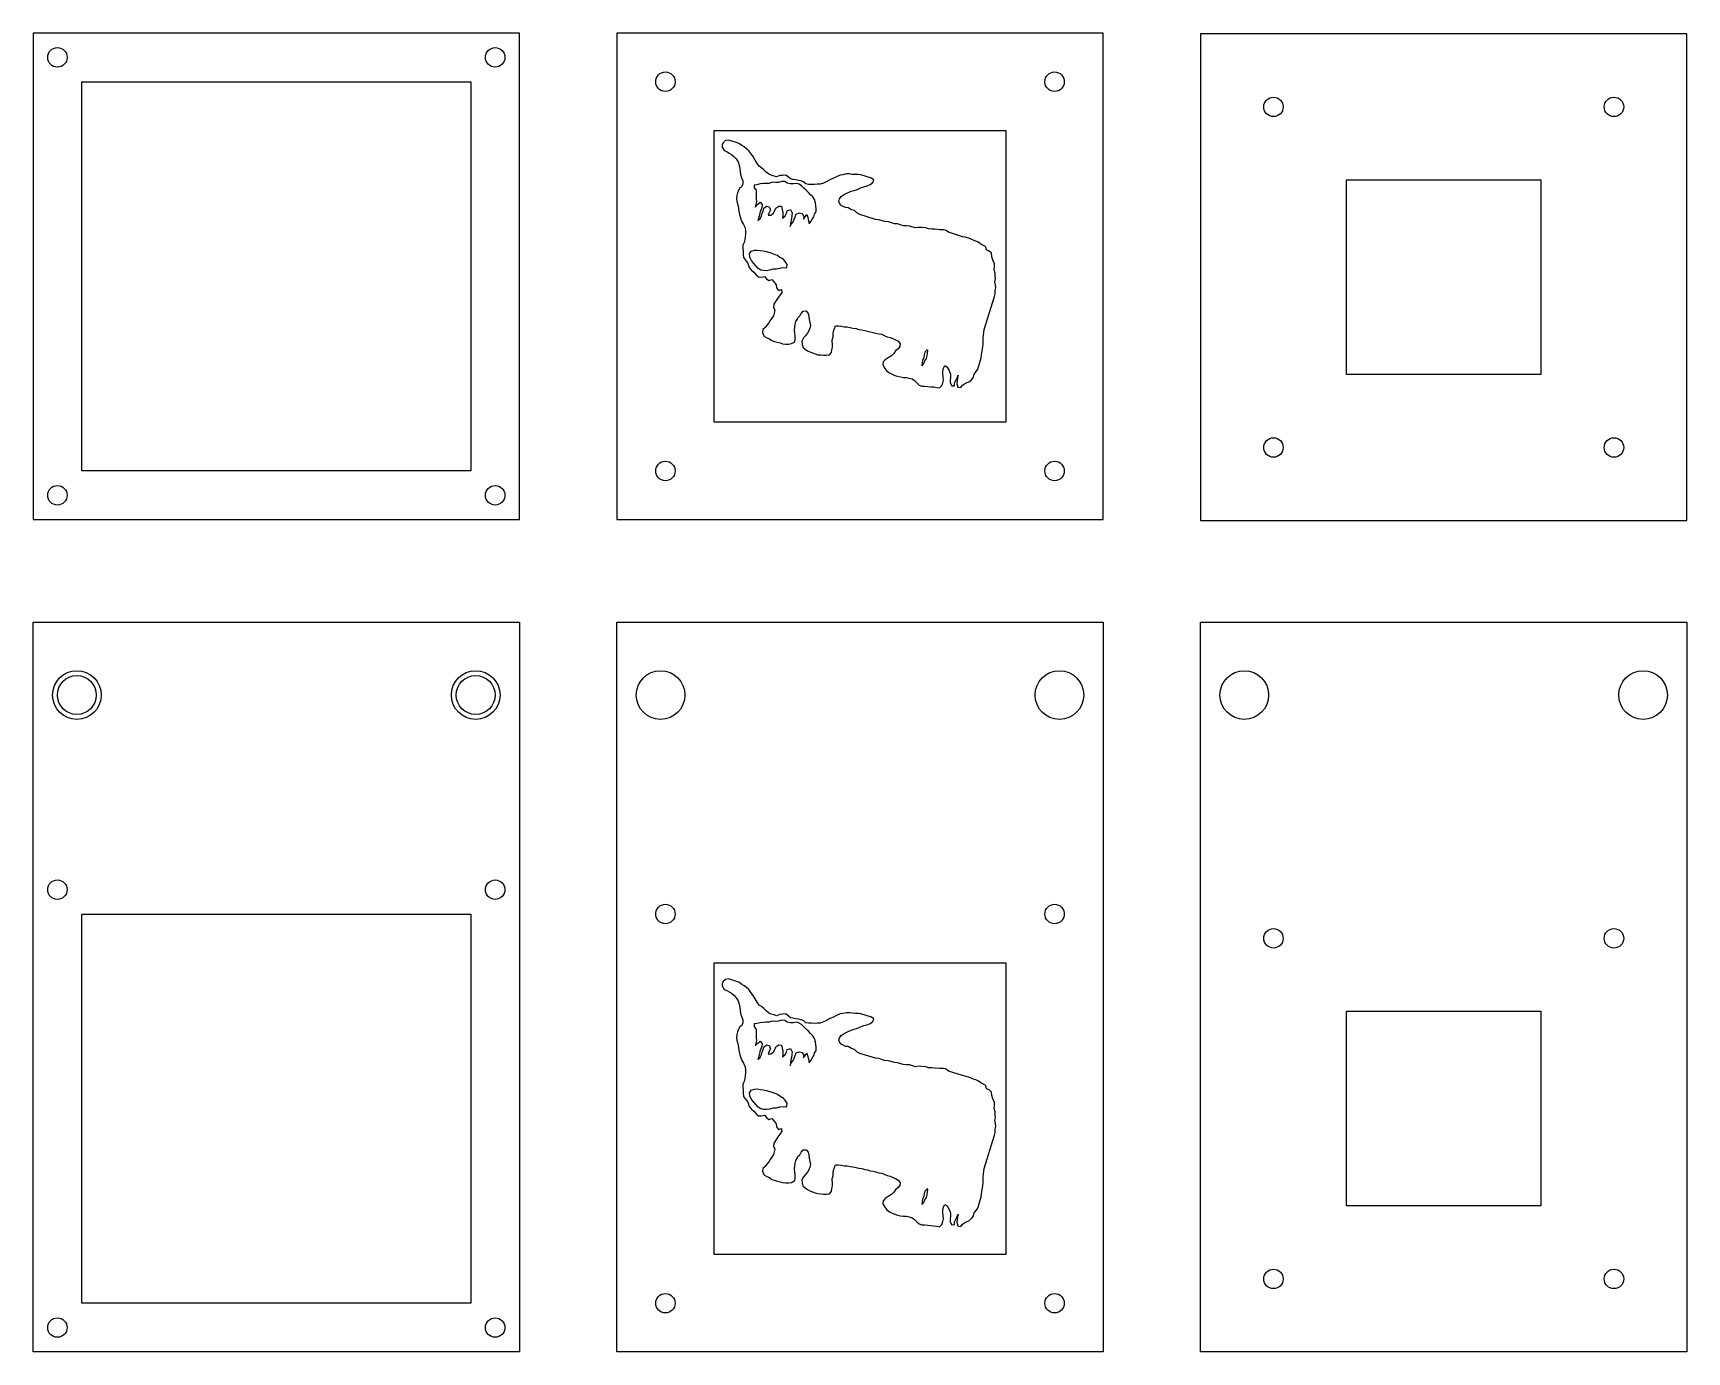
# Model space of a CAD drawing. Header units: millimetres. Extents: x 1450 to 2911, y 1965 to 4043.
# Drawn here: x 1450 to 1620, y 1965 to 2100.5 of the extents above; entities outside this region: 1.
import ezdxf

# ---------------------------------------------------------------- set-up
doc = ezdxf.new("R2010")
doc.units = ezdxf.units.MM

msp = doc.modelspace()

# ---------------------------------------------------------------- linework, layer by layer
for p, q in [((1521.18, 2089.48), (1520.94, 2089.26)), ((1521.49, 2089.53), (1521.18, 2089.48)), ((1522.32, 2089.27), (1521.49, 2089.53)), ((1520.94, 2089.26), (1520.83, 2089.11)), ((1520.83, 2089.12), (1520.83, 2088.82)), ((1520.83, 2088.82), (1521.03, 2088.46)), ((1521.03, 2088.46), (1521.3, 2088.35)), ((1521.3, 2088.35), (1521.55, 2088.2)), ((1521.55, 2088.2), (1521.8, 2088.06)), ((1521.8, 2088.06), (1522.04, 2087.86)), ((1522.04, 2087.86), (1522.26, 2087.6)), ((1522.26, 2087.6), (1522.46, 2087.28)), ((1522.6, 2089.16), (1522.32, 2089.27)), ((1522.84, 2088.96), (1522.6, 2089.16)), ((1523.09, 2088.84), (1522.84, 2088.96)), ((1523.33, 2088.64), (1523.09, 2088.84)), ((1523.56, 2088.44), (1523.33, 2088.64)), ((1523.79, 2088.15), (1523.56, 2088.44)), ((1524.03, 2087.83), (1523.79, 2088.15)), ((1524.24, 2087.47), (1524.03, 2087.83)), ((1522.46, 2087.28), (1522.57, 2086.94)), ((1522.57, 2086.94), (1522.65, 2086.62)), ((1522.65, 2086.62), (1522.68, 2086.31)), ((1522.68, 2086.31), (1522.7, 2086)), ((1522.7, 2086), (1522.81, 2085.66)), ((1524.43, 2087.14), (1524.24, 2087.47)), ((1524.64, 2086.86), (1524.43, 2087.14)), ((1524.88, 2086.68), (1524.64, 2086.86)), ((1525.13, 2086.48), (1524.88, 2086.68)), ((1525.35, 2086.24), (1525.13, 2086.48)), ((1525.6, 2086.07), (1525.35, 2086.24)), ((1525.87, 2085.91), (1525.6, 2086.07)), ((1526.16, 2085.84), (1525.87, 2085.91)), ((1527.07, 2085.9), (1526.77, 2085.9)), ((1527.37, 2085.93), (1527.07, 2085.9)), ((1527.6, 2085.74), (1527.37, 2085.93)), ((1532.95, 2085.94), (1532.6, 2085.77)), ((1533.25, 2085.96), (1532.95, 2085.94)), ((1533.6, 2086.05), (1533.25, 2085.96)), ((1533.92, 2086.05), (1533.6, 2086.05)), ((1534.2, 2086.01), (1533.92, 2086.05)), ((1534.49, 2086), (1534.2, 2086.01)), ((1534.81, 2085.99), (1534.49, 2086)), ((1535.09, 2085.95), (1534.81, 2085.99)), ((1536.19, 2085.61), (1535.09, 2085.95)), ((1522.5, 2084.37), (1522.4, 2084.1)), ((1522.65, 2084.62), (1522.5, 2084.37)), ((1522.65, 2084.61), (1522.66, 2084.62)), ((1522.74, 2084.66), (1522.66, 2084.62)), ((1522.75, 2084.67), (1522.74, 2084.66)), ((1522.87, 2084.75), (1522.75, 2084.67)), ((1522.81, 2085.66), (1522.94, 2085.33)), ((1522.97, 2085.02), (1522.87, 2084.75)), ((1522.94, 2085.33), (1522.97, 2085.02)), ((1524.41, 2084.94), (1524.11, 2084.91)), ((1524.11, 2084.91), (1524.11, 2084.62)), ((1524.11, 2084.62), (1524.33, 2084.38)), ((1524.33, 2084.38), (1524.34, 2084.08)), ((1524.73, 2085.04), (1524.41, 2084.94)), ((1525.04, 2085.06), (1524.73, 2085.04)), ((1525.33, 2085.07), (1525.04, 2085.06)), ((1525.65, 2085.07), (1525.33, 2085.07)), ((1525.98, 2085.19), (1525.65, 2085.07)), ((1526.32, 2085.16), (1525.98, 2085.19)), ((1526.43, 2085.76), (1526.16, 2085.84)), ((1526.62, 2085.18), (1526.32, 2085.16)), ((1526.77, 2085.9), (1526.43, 2085.76)), ((1526.97, 2085.29), (1526.62, 2085.18)), ((1527.26, 2085.26), (1526.97, 2085.29)), ((1527.53, 2085.1), (1527.26, 2085.26)), ((1527.83, 2085.03), (1527.53, 2085.1)), ((1527.84, 2085.54), (1527.6, 2085.74)), ((1528.17, 2085.02), (1527.83, 2085.03)), ((1528.11, 2085.48), (1527.84, 2085.54)), ((1528.4, 2085.44), (1528.11, 2085.48)), ((1528.48, 2085.07), (1528.17, 2085.02)), ((1528.67, 2085.38), (1528.4, 2085.44)), ((1528.75, 2084.99), (1528.48, 2085.07)), ((1528.95, 2085.34), (1528.67, 2085.38)), ((1528.99, 2084.84), (1528.75, 2084.99)), ((1529.21, 2085.21), (1528.95, 2085.34)), ((1529.21, 2084.6), (1528.99, 2084.84)), ((1529.44, 2085.02), (1529.21, 2085.21)), ((1529.46, 2084.37), (1529.21, 2084.6)), ((1529.72, 2084.98), (1529.44, 2085.02)), ((1529.69, 2084.15), (1529.46, 2084.37)), ((1530.02, 2084.98), (1529.72, 2084.98)), ((1530.31, 2084.97), (1530.02, 2084.98)), ((1530.61, 2084.99), (1530.31, 2084.97)), ((1530.91, 2085), (1530.61, 2084.99)), ((1531.24, 2085.12), (1530.91, 2085)), ((1531.58, 2085.26), (1531.24, 2085.12)), ((1531.91, 2085.45), (1531.58, 2085.26)), ((1532.26, 2085.61), (1531.91, 2085.45)), ((1532.6, 2085.77), (1532.26, 2085.61)), ((1533.72, 2084.1), (1534.08, 2084.28)), ((1534.08, 2084.28), (1534.39, 2084.36)), ((1534.39, 2084.36), (1534.73, 2084.47)), ((1534.73, 2084.47), (1535.06, 2084.61)), ((1535.06, 2084.61), (1535.39, 2084.73)), ((1535.39, 2084.73), (1535.72, 2084.83)), ((1535.72, 2084.83), (1536.06, 2084.97)), ((1536.06, 2084.97), (1536.32, 2085.18)), ((1536.43, 2085.44), (1536.19, 2085.61)), ((1536.32, 2085.18), (1536.43, 2085.44)), ((1522.35, 2083.82), (1522.32, 2083.52)), ((1522.32, 2083.52), (1522.33, 2083.21)), ((1522.33, 2083.21), (1522.45, 2082.87)), ((1522.4, 2084.1), (1522.35, 2083.82)), ((1522.45, 2082.87), (1522.52, 2082.52)), ((1522.52, 2082.52), (1522.53, 2082.22)), ((1524.35, 2083.19), (1524.21, 2082.65)), ((1524.21, 2082.65), (1524.49, 2082.93)), ((1524.34, 2084.08), (1524.32, 2083.79)), ((1524.32, 2083.79), (1524.33, 2083.49)), ((1524.33, 2083.49), (1524.35, 2083.19)), ((1524.49, 2082.93), (1524.73, 2083.15)), ((1524.73, 2083.15), (1524.95, 2082.91)), ((1524.91, 2082.6), (1524.8, 2082.34)), ((1524.95, 2082.91), (1524.91, 2082.6)), ((1525.03, 2082.27), (1525.13, 2082.53)), ((1525.13, 2082.53), (1525.39, 2082.74)), ((1525.39, 2082.74), (1525.67, 2082.68)), ((1525.67, 2082.68), (1525.79, 2082.35)), ((1526.26, 2082.28), (1526.36, 2082.54)), ((1526.36, 2082.54), (1526.65, 2082.75)), ((1526.65, 2082.75), (1526.94, 2082.73)), ((1526.94, 2082.73), (1527.01, 2082.41)), ((1529.91, 2083.91), (1529.69, 2084.15)), ((1530.14, 2083.7), (1529.91, 2083.91)), ((1530.34, 2083.41), (1530.14, 2083.7)), ((1530.44, 2083.09), (1530.34, 2083.41)), ((1530.47, 2082.78), (1530.44, 2083.09)), ((1530.49, 2082.48), (1530.47, 2082.78)), ((1532.84, 2083.22), (1532.9, 2083.5)), ((1532.99, 2082.85), (1532.84, 2083.22)), ((1532.9, 2083.5), (1533.07, 2083.74)), ((1533.27, 2082.72), (1532.99, 2082.85)), ((1533.07, 2083.74), (1533.38, 2083.94)), ((1533.52, 2082.59), (1533.27, 2082.72)), ((1533.38, 2083.94), (1533.72, 2084.1)), ((1533.79, 2082.58), (1533.52, 2082.59)), ((1534.14, 2082.38), (1533.79, 2082.58)), ((1522.53, 2082.22), (1522.62, 2081.89)), ((1522.62, 2081.89), (1522.72, 2081.55)), ((1522.72, 2081.55), (1522.82, 2081.21)), ((1522.82, 2081.21), (1523.03, 2080.87)), ((1523.03, 2080.87), (1523.18, 2080.52)), ((1524.66, 2081.8), (1524.49, 2081.26)), ((1524.49, 2081.26), (1524.75, 2081.47)), ((1524.72, 2082.07), (1524.66, 2081.8)), ((1524.8, 2082.34), (1524.72, 2082.07)), ((1524.75, 2081.47), (1524.88, 2081.73)), ((1524.88, 2081.73), (1524.96, 2082)), ((1524.96, 2082), (1525.03, 2082.27)), ((1525.68, 2082.09), (1525.55, 2081.81)), ((1525.55, 2081.81), (1525.84, 2081.82)), ((1525.79, 2082.35), (1525.68, 2082.09)), ((1525.84, 2081.82), (1526.11, 2082.03)), ((1526.11, 2082.03), (1526.26, 2082.28)), ((1527.01, 2082.41), (1527.08, 2082.1)), ((1527.07, 2081.81), (1527.03, 2081.52)), ((1527.03, 2081.52), (1527.32, 2081.75)), ((1527.08, 2082.1), (1527.07, 2081.81)), ((1527.32, 2081.75), (1527.43, 2082.01)), ((1527.43, 2082.01), (1527.53, 2082.27)), ((1527.53, 2082.27), (1527.86, 2082.39)), ((1527.85, 2080.92), (1527.83, 2080.64)), ((1527.83, 2080.64), (1527.91, 2080.9)), ((1527.89, 2081.21), (1527.85, 2080.92)), ((1527.86, 2082.39), (1528.03, 2082.05)), ((1527.97, 2081.48), (1527.89, 2081.21)), ((1527.91, 2080.9), (1528.13, 2081.13)), ((1527.99, 2081.76), (1527.97, 2081.48)), ((1528.03, 2082.05), (1527.99, 2081.76)), ((1528.13, 2081.13), (1528.24, 2081.39)), ((1528.24, 2081.39), (1528.32, 2081.66)), ((1528.32, 2081.66), (1528.43, 2081.92)), ((1528.43, 2081.92), (1528.76, 2082.04)), ((1528.76, 2082.04), (1529.04, 2081.98)), ((1529.04, 2081.98), (1529.24, 2081.69)), ((1529.18, 2081.42), (1529.53, 2081.9)), ((1529.24, 2081.69), (1529.18, 2081.42)), ((1529.53, 2081.9), (1529.64, 2081.57)), ((1529.64, 2081.57), (1529.72, 2081.25)), ((1529.72, 2081.25), (1529.78, 2080.91)), ((1529.78, 2080.91), (1529.96, 2081.15)), ((1529.96, 2081.15), (1530.08, 2081.41)), ((1530.08, 2081.41), (1530.24, 2081.65)), ((1530.24, 2081.65), (1530.34, 2081.91)), ((1530.34, 2081.91), (1530.48, 2082.19)), ((1530.48, 2082.19), (1530.49, 2082.48)), ((1534.44, 2082.29), (1534.14, 2082.38)), ((1534.69, 2082.05), (1534.44, 2082.29)), ((1534.97, 2081.88), (1534.69, 2082.05)), ((1536.61, 2081.37), (1534.97, 2081.88)), ((1536.93, 2081.35), (1536.61, 2081.37)), ((1537.53, 2081.16), (1536.93, 2081.35)), ((1537.93, 2081.12), (1537.53, 2081.16)), ((1538.53, 2080.94), (1537.93, 2081.12)), ((1538.85, 2080.92), (1538.53, 2080.94)), ((1539.44, 2080.73), (1538.85, 2080.92)), ((1523.17, 2079.28), (1523.08, 2079.01)), ((1523.21, 2079.58), (1523.17, 2079.28)), ((1523.18, 2080.52), (1523.23, 2080.18)), ((1523.23, 2079.88), (1523.21, 2079.58)), ((1523.23, 2080.18), (1523.23, 2079.88)), ((1539.77, 2080.71), (1539.44, 2080.73)), ((1540.09, 2080.69), (1539.77, 2080.71)), ((1540.69, 2080.51), (1540.09, 2080.69)), ((1541.03, 2080.56), (1540.69, 2080.51)), ((1541.35, 2080.55), (1541.03, 2080.56)), ((1541.75, 2080.5), (1541.35, 2080.55)), ((1542.05, 2080.41), (1541.75, 2080.5)), ((1542.37, 2080.39), (1542.05, 2080.41)), ((1542.69, 2080.37), (1542.37, 2080.39)), ((1543.16, 2080.31), (1542.69, 2080.37)), ((1543.27, 2080.31), (1543.16, 2080.31)), ((1543.57, 2080.32), (1543.27, 2080.31)), ((1543.85, 2080.24), (1543.57, 2080.32)), ((1544.09, 2080.06), (1543.85, 2080.24)), ((1545.54, 2079.6), (1544.09, 2080.06)), ((1545.82, 2079.54), (1545.54, 2079.6)), ((1546.37, 2079.37), (1545.82, 2079.54)), ((1546.63, 2079.24), (1546.37, 2079.37)), ((1546.91, 2079.16), (1546.63, 2079.24)), ((1547.17, 2079.03), (1546.91, 2079.16)), ((1523.08, 2079.01), (1522.96, 2078.72)), ((1522.96, 2078.72), (1522.96, 2078.42)), ((1522.96, 2078.42), (1523, 2078.1)), ((1523, 2078.1), (1522.99, 2077.78)), ((1522.99, 2077.78), (1523.01, 2077.45)), ((1523.01, 2077.45), (1523.22, 2077.19)), ((1523.64, 2077.84), (1523.8, 2078.1)), ((1523.68, 2077.51), (1523.64, 2077.84)), ((1523.85, 2077.15), (1523.68, 2077.51)), ((1523.8, 2078.1), (1524.15, 2078.21)), ((1524.15, 2078.21), (1524.47, 2078.23)), ((1524.47, 2078.23), (1524.76, 2078.17)), ((1524.76, 2078.17), (1525.09, 2078.15)), ((1525.09, 2078.15), (1525.38, 2078.08)), ((1525.38, 2078.08), (1525.95, 2077.91)), ((1525.95, 2077.91), (1526.23, 2077.79)), ((1526.23, 2077.79), (1526.51, 2077.71)), ((1526.51, 2077.71), (1526.76, 2077.51)), ((1526.76, 2077.51), (1527.02, 2077.35)), ((1547.43, 2078.84), (1547.17, 2079.03)), ((1547.69, 2078.71), (1547.43, 2078.84)), ((1547.95, 2078.57), (1547.69, 2078.71)), ((1548.02, 2078.26), (1547.95, 2078.57)), ((1548.28, 2078.12), (1548.02, 2078.26)), ((1548.52, 2077.9), (1548.28, 2078.12)), ((1548.55, 2077.55), (1548.52, 2077.9)), ((1548.66, 2077.2), (1548.55, 2077.55)), ((1523.22, 2077.19), (1523.43, 2076.93)), ((1523.43, 2076.93), (1523.5, 2076.76)), ((1523.5, 2076.76), (1523.6, 2076.44)), ((1523.6, 2076.44), (1523.84, 2076.16)), ((1523.84, 2076.16), (1524.08, 2075.96)), ((1524.07, 2076.86), (1523.85, 2077.15)), ((1524.3, 2076.61), (1524.07, 2076.86)), ((1524.08, 2075.96), (1524.32, 2075.67)), ((1524.53, 2076.35), (1524.3, 2076.61)), ((1524.79, 2076.18), (1524.53, 2076.35)), ((1525.08, 2076.12), (1524.79, 2076.18)), ((1525.39, 2076.11), (1525.08, 2076.12)), ((1525.71, 2076.15), (1525.39, 2076.11)), ((1526.06, 2076.26), (1525.71, 2076.15)), ((1526.37, 2076.25), (1526.06, 2076.26)), ((1526.71, 2076.35), (1526.37, 2076.25)), ((1527.03, 2076.39), (1526.71, 2076.35)), ((1527.02, 2077.35), (1527.27, 2077.07)), ((1527.36, 2076.37), (1527.03, 2076.39)), ((1527.27, 2077.07), (1527.48, 2076.75)), ((1527.45, 2076.45), (1527.36, 2076.37)), ((1527.48, 2076.75), (1527.45, 2076.45)), ((1548.83, 2076.83), (1548.66, 2077.2)), ((1548.8, 2076.21), (1548.81, 2076.51)), ((1548.9, 2075.87), (1548.8, 2076.21)), ((1548.81, 2076.51), (1548.83, 2076.83)), ((1548.9, 2075.57), (1548.9, 2075.87)), ((1524.32, 2075.67), (1524.56, 2075.47)), ((1524.56, 2075.47), (1524.85, 2075.46)), ((1524.85, 2075.46), (1525.17, 2075.53)), ((1525.17, 2075.53), (1525.39, 2075.29)), ((1525.39, 2075.29), (1525.62, 2075.09)), ((1525.62, 2075.09), (1525.95, 2075.2)), ((1525.95, 2075.2), (1526.16, 2074.93)), ((1526.16, 2074.93), (1526.37, 2074.65)), ((1526.37, 2074.65), (1526.4, 2074.34)), ((1526.4, 2074.34), (1526.61, 2074.07)), ((1526.61, 2074.07), (1526.94, 2074.18)), ((1526.94, 2074.18), (1526.98, 2073.87)), ((1548.87, 2074.98), (1548.92, 2075.27)), ((1548.92, 2074.67), (1548.87, 2074.98)), ((1548.88, 2073.74), (1548.89, 2074.09)), ((1548.89, 2074.09), (1548.97, 2074.36)), ((1548.92, 2075.27), (1548.9, 2075.57)), ((1548.97, 2074.36), (1548.92, 2074.67)), ((1526.13, 2072.66), (1526.12, 2072.36)), ((1526.12, 2072.36), (1526.23, 2072.03)), ((1526.45, 2073.15), (1526.13, 2072.66)), ((1526.61, 2073.39), (1526.45, 2073.15)), ((1526.81, 2073.63), (1526.61, 2073.39)), ((1526.98, 2073.87), (1526.81, 2073.63)), ((1547.78, 2070.05), (1548.84, 2073.46)), ((1548.84, 2073.46), (1548.88, 2073.74)), ((1525.62, 2070.75), (1525.42, 2070.51)), ((1525.78, 2070.99), (1525.62, 2070.75)), ((1525.94, 2071.24), (1525.78, 2070.99)), ((1526.1, 2071.48), (1525.94, 2071.24)), ((1526.19, 2071.75), (1526.1, 2071.48)), ((1526.23, 2072.03), (1526.19, 2071.75)), ((1528.3, 2070.32), (1528.32, 2070.62)), ((1528.32, 2070.62), (1528.42, 2070.88)), ((1528.42, 2070.88), (1528.56, 2071.14)), ((1528.56, 2071.14), (1528.59, 2071.24)), ((1528.59, 2071.24), (1528.82, 2071.47)), ((1528.82, 2071.47), (1528.95, 2071.72)), ((1528.95, 2071.72), (1529.16, 2071.95)), ((1529.16, 2071.95), (1529.46, 2071.97)), ((1529.46, 2071.97), (1529.68, 2071.72)), ((1529.68, 2071.72), (1529.73, 2071.41)), ((1529.73, 2071.41), (1529.76, 2071.1)), ((1529.76, 2071.1), (1529.85, 2070.78)), ((1529.85, 2070.78), (1529.9, 2070.47)), ((1525.02, 2070.05), (1524.98, 2069.77)), ((1524.98, 2069.77), (1525.12, 2069.42)), ((1525.26, 2070.27), (1525.02, 2070.05)), ((1525.12, 2069.42), (1525.19, 2069.36)), ((1525.19, 2069.36), (1525.44, 2069.21)), ((1525.42, 2070.51), (1525.26, 2070.27)), ((1525.44, 2069.21), (1525.71, 2069.11)), ((1525.71, 2069.11), (1525.95, 2068.92)), ((1525.95, 2068.92), (1526.22, 2068.85)), ((1528.28, 2070.01), (1528.3, 2070.32)), ((1528.31, 2069.7), (1528.28, 2070.01)), ((1528.29, 2068.81), (1528.32, 2069.11)), ((1528.33, 2069.4), (1528.31, 2069.7)), ((1528.32, 2069.11), (1528.33, 2069.4)), ((1529.04, 2068.95), (1529.03, 2068.87)), ((1529.2, 2069.2), (1529.04, 2068.95)), ((1529.41, 2069.43), (1529.2, 2069.2)), ((1529.59, 2069.68), (1529.41, 2069.43)), ((1529.74, 2069.92), (1529.59, 2069.68)), ((1529.84, 2070.2), (1529.74, 2069.92)), ((1529.9, 2070.47), (1529.84, 2070.2)), ((1532.14, 2068.87), (1532.15, 2069)), ((1532.15, 2069), (1532.24, 2069.29)), ((1532.24, 2069.59), (1532.28, 2069.88)), ((1532.24, 2069.29), (1532.24, 2069.59)), ((1532.28, 2069.88), (1532.37, 2070.17)), ((1532.37, 2070.17), (1532.47, 2070.44)), ((1532.47, 2070.44), (1532.8, 2070.43)), ((1532.8, 2070.43), (1533.1, 2070.41)), ((1533.1, 2070.41), (1533.38, 2070.33)), ((1533.38, 2070.33), (1533.68, 2070.33)), ((1533.68, 2070.33), (1533.98, 2070.27)), ((1533.98, 2070.27), (1534.28, 2070.22)), ((1534.28, 2070.22), (1534.59, 2070.16)), ((1534.59, 2070.16), (1534.89, 2070.08)), ((1534.89, 2070.08), (1535.2, 2070.04)), ((1535.2, 2070.04), (1535.48, 2069.97)), ((1535.48, 2069.97), (1535.76, 2069.9)), ((1535.76, 2069.9), (1536.04, 2069.82)), ((1536.04, 2069.82), (1536.36, 2069.76)), ((1536.36, 2069.76), (1536.64, 2069.7)), ((1536.64, 2069.7), (1536.92, 2069.62)), ((1536.92, 2069.62), (1537.21, 2069.57)), ((1537.21, 2069.57), (1537.5, 2069.46)), ((1537.5, 2069.46), (1537.79, 2069.33)), ((1537.79, 2069.33), (1538.11, 2069.26)), ((1538.11, 2069.26), (1538.38, 2069.13)), ((1538.38, 2069.13), (1538.65, 2069.01)), ((1538.65, 2069.01), (1538.91, 2068.86)), ((1547.66, 2069.2), (1547.7, 2069.48)), ((1547.67, 2068.9), (1547.66, 2069.2)), ((1547.67, 2068.61), (1547.67, 2068.9)), ((1547.7, 2069.48), (1547.74, 2069.77)), ((1547.74, 2069.77), (1547.78, 2070.05)), ((1526.22, 2068.85), (1526.49, 2068.76)), ((1526.49, 2068.76), (1526.78, 2068.69)), ((1526.78, 2068.69), (1527.05, 2068.61)), ((1527.05, 2068.61), (1527.33, 2068.57)), ((1527.33, 2068.57), (1527.64, 2068.57)), ((1527.64, 2068.57), (1527.96, 2068.62)), ((1527.96, 2068.62), (1528.29, 2068.81)), ((1529.03, 2068.87), (1529.04, 2068.57)), ((1529.04, 2068.57), (1529.11, 2068.25)), ((1529.11, 2068.25), (1529.35, 2068.06)), ((1529.35, 2068.06), (1529.59, 2067.89)), ((1529.59, 2067.89), (1529.86, 2067.76)), ((1529.86, 2067.76), (1530.13, 2067.66)), ((1530.13, 2067.66), (1530.39, 2067.56)), ((1530.39, 2067.56), (1530.67, 2067.48)), ((1530.67, 2067.48), (1530.97, 2067.45)), ((1530.97, 2067.45), (1531.25, 2067.42)), ((1531.25, 2067.42), (1531.56, 2067.42)), ((1531.56, 2067.42), (1531.87, 2067.47)), ((1531.87, 2067.47), (1532.07, 2067.7)), ((1532.07, 2067.7), (1532.1, 2067.99)), ((1532.1, 2067.99), (1532.17, 2068.26)), ((1532.18, 2068.56), (1532.14, 2068.87)), ((1532.17, 2068.26), (1532.18, 2068.56)), ((1538.25, 2067.36), (1537.91, 2067.17)), ((1538.47, 2067.61), (1538.25, 2067.36)), ((1538.66, 2067.86), (1538.47, 2067.61)), ((1538.92, 2068.08), (1538.66, 2067.86)), ((1538.91, 2068.86), (1539.13, 2068.62)), ((1539.1, 2068.33), (1538.92, 2068.08)), ((1539.13, 2068.62), (1539.1, 2068.33)), ((1541.6, 2067.46), (1541.57, 2067.17)), ((1541.68, 2067.73), (1541.6, 2067.46)), ((1541.91, 2067.96), (1541.68, 2067.73)), ((1541.82, 2067.08), (1541.9, 2067.35)), ((1541.9, 2067.35), (1541.94, 2067.64)), ((1541.97, 2067.92), (1541.91, 2067.96)), ((1541.94, 2067.64), (1541.97, 2067.92)), ((1547.46, 2067.14), (1547.5, 2067.43)), ((1547.5, 2067.43), (1547.54, 2067.71)), ((1547.54, 2067.71), (1547.59, 2068.04)), ((1547.59, 2068.04), (1547.63, 2068.32)), ((1547.63, 2068.32), (1547.67, 2068.61)), ((1537.37, 2066.73), (1537.36, 2066.43)), ((1537.36, 2066.43), (1537.54, 2066.07)), ((1537.6, 2066.96), (1537.37, 2066.73)), ((1537.54, 2066.07), (1537.76, 2065.79)), ((1537.91, 2067.17), (1537.6, 2066.96)), ((1537.76, 2065.79), (1538.02, 2065.62)), ((1538.02, 2065.62), (1538.31, 2065.47)), ((1541.38, 2066.63), (1541.35, 2066.34)), ((1541.35, 2066.34), (1541.57, 2066.57)), ((1541.44, 2066.91), (1541.38, 2066.63)), ((1541.57, 2067.17), (1541.44, 2066.91)), ((1541.57, 2066.57), (1541.68, 2066.83)), ((1541.68, 2066.83), (1541.82, 2067.08)), ((1543.52, 2065.5), (1543.53, 2065.8)), ((1543.53, 2065.8), (1543.58, 2066.1)), ((1543.58, 2066.1), (1543.71, 2066.36)), ((1543.71, 2066.36), (1543.96, 2066.2)), ((1543.96, 2066.2), (1544.16, 2065.85)), ((1544.16, 2065.85), (1544.3, 2065.48)), ((1546.75, 2065.49), (1546.93, 2065.74)), ((1546.93, 2065.74), (1547.1, 2065.98)), ((1547.1, 2065.98), (1547.46, 2067.14)), ((1538.31, 2065.47), (1538.59, 2065.34)), ((1538.59, 2065.34), (1538.87, 2065.26)), ((1538.87, 2065.26), (1539.15, 2065.2)), ((1539.15, 2065.2), (1539.47, 2065.15)), ((1539.47, 2065.15), (1539.77, 2065.15)), ((1539.77, 2065.15), (1540.07, 2065.07)), ((1540.07, 2065.07), (1540.35, 2064.98)), ((1540.35, 2064.98), (1540.61, 2064.82)), ((1540.61, 2064.82), (1540.84, 2064.57)), ((1540.84, 2064.57), (1541.07, 2064.35)), ((1541.07, 2064.35), (1541.36, 2064.26)), ((1541.36, 2064.26), (1541.68, 2064.25)), ((1541.68, 2064.25), (1541.98, 2064.22)), ((1541.98, 2064.22), (1542.28, 2064.18)), ((1542.28, 2064.18), (1542.59, 2064.16)), ((1542.59, 2064.16), (1542.88, 2064.12)), ((1542.88, 2064.12), (1543.18, 2064.08)), ((1543.18, 2064.08), (1543.4, 2064.31)), ((1543.4, 2064.31), (1543.51, 2064.59)), ((1543.51, 2064.59), (1543.58, 2064.87)), ((1543.54, 2065.19), (1543.52, 2065.5)), ((1543.58, 2064.87), (1543.54, 2065.19)), ((1544.31, 2065.16), (1544.26, 2064.87)), ((1544.26, 2064.87), (1544.26, 2064.57)), ((1544.26, 2064.57), (1544.43, 2064.27)), ((1544.3, 2065.48), (1544.31, 2065.16)), ((1544.44, 2064.27), (1544.73, 2064.28)), ((1544.72, 2064.58), (1544.85, 2064.83)), ((1544.73, 2064.28), (1544.72, 2064.58)), ((1544.85, 2064.83), (1545, 2065.1)), ((1545, 2064.8), (1544.94, 2064.52)), ((1544.94, 2064.52), (1545.05, 2064.15)), ((1545, 2065.1), (1545.09, 2065.36)), ((1545.03, 2065.08), (1545, 2064.8)), ((1545.09, 2065.36), (1545.03, 2065.08)), ((1545.05, 2064.15), (1545.38, 2064.1)), ((1545.38, 2064.1), (1545.55, 2064.34)), ((1545.55, 2064.34), (1545.86, 2064.54)), ((1545.86, 2064.54), (1546.2, 2064.68)), ((1546.2, 2064.68), (1546.48, 2064.94)), ((1546.48, 2064.94), (1546.65, 2065.18)), ((1546.65, 2065.18), (1546.75, 2065.49)), ((1500, 2015), (1500, 1965)), ((1455, 2010), (1495, 2010)), ((1520.94, 2003.06), (1520.83, 2002.91)), ((1520.83, 2002.91), (1520.83, 2002.61)), ((1520.83, 2002.61), (1521.03, 2002.26)), ((1521.18, 2003.28), (1520.94, 2003.06)), ((1521.49, 2003.33), (1521.18, 2003.28)), ((1522.32, 2003.07), (1521.49, 2003.33)), ((1522.6, 2002.96), (1522.32, 2003.07)), ((1522.84, 2002.76), (1522.6, 2002.96)), ((1523.09, 2002.63), (1522.84, 2002.76)), ((1523.33, 2002.44), (1523.09, 2002.63)), ((1521.03, 2002.26), (1521.3, 2002.14)), ((1521.3, 2002.14), (1521.55, 2002)), ((1521.55, 2002), (1521.8, 2001.86)), ((1521.8, 2001.86), (1522.04, 2001.66)), ((1522.04, 2001.66), (1522.26, 2001.4)), ((1522.26, 2001.4), (1522.46, 2001.07)), ((1522.46, 2001.07), (1522.57, 2000.74)), ((1523.56, 2002.24), (1523.33, 2002.44)), ((1523.79, 2001.95), (1523.56, 2002.24)), ((1524.03, 2001.63), (1523.79, 2001.95)), ((1524.24, 2001.27), (1524.03, 2001.63)), ((1524.43, 2000.94), (1524.24, 2001.27)), ((1524.64, 2000.65), (1524.43, 2000.94)), ((1522.57, 2000.74), (1522.65, 2000.42)), ((1522.65, 2000.42), (1522.68, 2000.11)), ((1522.68, 2000.11), (1522.7, 1999.8)), ((1522.7, 1999.8), (1522.81, 1999.46)), ((1522.81, 1999.46), (1522.94, 1999.12)), ((1524.88, 2000.48), (1524.64, 2000.65)), ((1525.13, 2000.28), (1524.88, 2000.48)), ((1525.35, 2000.04), (1525.13, 2000.28)), ((1525.6, 1999.86), (1525.35, 2000.04)), ((1525.87, 1999.71), (1525.6, 1999.86)), ((1526.16, 1999.64), (1525.87, 1999.71)), ((1526.43, 1999.55), (1526.16, 1999.64)), ((1526.77, 1999.69), (1526.43, 1999.55)), ((1527.07, 1999.7), (1526.77, 1999.69)), ((1527.37, 1999.73), (1527.07, 1999.7)), ((1527.6, 1999.53), (1527.37, 1999.73)), ((1527.84, 1999.34), (1527.6, 1999.53)), ((1528.11, 1999.28), (1527.84, 1999.34)), ((1528.4, 1999.24), (1528.11, 1999.28)), ((1528.67, 1999.18), (1528.4, 1999.24)), ((1531.91, 1999.25), (1531.58, 1999.05)), ((1532.26, 1999.41), (1531.91, 1999.25)), ((1532.6, 1999.57), (1532.26, 1999.41)), ((1532.95, 1999.73), (1532.6, 1999.57)), ((1533.25, 1999.76), (1532.95, 1999.73)), ((1533.6, 1999.85), (1533.25, 1999.76)), ((1533.92, 1999.85), (1533.6, 1999.85)), ((1534.2, 1999.81), (1533.92, 1999.85)), ((1534.49, 1999.79), (1534.2, 1999.81)), ((1534.81, 1999.79), (1534.49, 1999.79)), ((1535.09, 1999.75), (1534.81, 1999.79)), ((1536.19, 1999.41), (1535.09, 1999.75)), ((1536.43, 1999.24), (1536.19, 1999.41)), ((1536.32, 1998.97), (1536.43, 1999.24)), ((1522.35, 1997.61), (1522.32, 1997.32)), ((1522.4, 1997.9), (1522.35, 1997.61)), ((1522.5, 1998.16), (1522.4, 1997.9)), ((1522.65, 1998.41), (1522.5, 1998.16)), ((1522.65, 1998.41), (1522.66, 1998.41)), ((1522.74, 1998.46), (1522.66, 1998.41)), ((1522.75, 1998.46), (1522.74, 1998.46)), ((1522.87, 1998.54), (1522.75, 1998.46)), ((1522.97, 1998.81), (1522.87, 1998.54)), ((1522.94, 1999.12), (1522.97, 1998.81)), ((1524.41, 1998.74), (1524.11, 1998.71)), ((1524.11, 1998.71), (1524.11, 1998.41)), ((1524.11, 1998.41), (1524.33, 1998.17)), ((1524.34, 1997.88), (1524.32, 1997.59)), ((1524.32, 1997.59), (1524.33, 1997.29)), ((1524.33, 1998.17), (1524.34, 1997.88)), ((1524.73, 1998.83), (1524.41, 1998.74)), ((1525.04, 1998.86), (1524.73, 1998.83)), ((1525.33, 1998.87), (1525.04, 1998.86)), ((1525.65, 1998.87), (1525.33, 1998.87)), ((1525.98, 1998.98), (1525.65, 1998.87)), ((1526.32, 1998.95), (1525.98, 1998.98)), ((1526.62, 1998.98), (1526.32, 1998.95)), ((1526.97, 1999.09), (1526.62, 1998.98)), ((1527.26, 1999.05), (1526.97, 1999.09)), ((1527.53, 1998.89), (1527.26, 1999.05)), ((1527.83, 1998.83), (1527.53, 1998.89)), ((1528.17, 1998.82), (1527.83, 1998.83)), ((1528.48, 1998.87), (1528.17, 1998.82)), ((1528.75, 1998.78), (1528.48, 1998.87)), ((1528.95, 1999.14), (1528.67, 1999.18)), ((1528.99, 1998.63), (1528.75, 1998.78)), ((1529.21, 1999.01), (1528.95, 1999.14)), ((1529.21, 1998.39), (1528.99, 1998.63)), ((1529.44, 1998.81), (1529.21, 1999.01)), ((1529.46, 1998.17), (1529.21, 1998.39)), ((1529.72, 1998.77), (1529.44, 1998.81)), ((1529.69, 1997.95), (1529.46, 1998.17)), ((1529.91, 1997.71), (1529.69, 1997.95)), ((1530.02, 1998.78), (1529.72, 1998.77)), ((1530.14, 1997.49), (1529.91, 1997.71)), ((1530.31, 1998.76), (1530.02, 1998.78)), ((1530.61, 1998.79), (1530.31, 1998.76)), ((1530.91, 1998.8), (1530.61, 1998.79)), ((1531.24, 1998.91), (1530.91, 1998.8)), ((1531.58, 1999.05), (1531.24, 1998.91)), ((1532.9, 1997.29), (1533.07, 1997.53)), ((1533.07, 1997.53), (1533.38, 1997.73)), ((1533.38, 1997.73), (1533.72, 1997.89)), ((1533.72, 1997.89), (1534.08, 1998.08)), ((1534.08, 1998.08), (1534.39, 1998.15)), ((1534.39, 1998.15), (1534.73, 1998.27)), ((1534.73, 1998.27), (1535.06, 1998.41)), ((1535.06, 1998.41), (1535.39, 1998.53)), ((1535.39, 1998.53), (1535.72, 1998.62)), ((1535.72, 1998.62), (1536.06, 1998.76)), ((1536.06, 1998.76), (1536.32, 1998.97)), ((1522.32, 1997.32), (1522.33, 1997.01)), ((1522.33, 1997.01), (1522.45, 1996.67)), ((1522.45, 1996.67), (1522.52, 1996.32)), ((1522.52, 1996.32), (1522.53, 1996.01)), ((1522.53, 1996.01), (1522.62, 1995.68)), ((1524.35, 1996.99), (1524.21, 1996.44)), ((1524.21, 1996.44), (1524.49, 1996.72)), ((1524.33, 1997.29), (1524.35, 1996.99)), ((1524.49, 1996.72), (1524.73, 1996.94)), ((1524.72, 1995.87), (1524.66, 1995.59)), ((1524.8, 1996.14), (1524.72, 1995.87)), ((1524.73, 1996.94), (1524.95, 1996.7)), ((1524.91, 1996.4), (1524.8, 1996.14)), ((1524.95, 1996.7), (1524.91, 1996.4)), ((1524.96, 1995.79), (1525.03, 1996.07)), ((1525.03, 1996.07), (1525.13, 1996.33)), ((1525.13, 1996.33), (1525.39, 1996.54)), ((1525.39, 1996.54), (1525.67, 1996.48)), ((1525.68, 1995.89), (1525.55, 1995.61)), ((1525.67, 1996.48), (1525.79, 1996.15)), ((1525.79, 1996.15), (1525.68, 1995.89)), ((1525.84, 1995.62), (1526.11, 1995.83)), ((1526.11, 1995.83), (1526.26, 1996.08)), ((1526.26, 1996.08), (1526.36, 1996.34)), ((1526.36, 1996.34), (1526.65, 1996.54)), ((1526.65, 1996.54), (1526.94, 1996.53)), ((1526.94, 1996.53), (1527.01, 1996.21)), ((1527.01, 1996.21), (1527.08, 1995.89)), ((1527.08, 1995.89), (1527.07, 1995.6)), ((1527.32, 1995.55), (1527.43, 1995.81)), ((1527.43, 1995.81), (1527.53, 1996.07)), ((1527.53, 1996.07), (1527.86, 1996.19)), ((1527.86, 1996.19), (1528.03, 1995.84)), ((1528.03, 1995.84), (1527.99, 1995.56)), ((1528.43, 1995.72), (1528.76, 1995.84)), ((1528.76, 1995.84), (1529.04, 1995.77)), ((1530.34, 1997.21), (1530.14, 1997.49)), ((1530.44, 1996.88), (1530.34, 1997.21)), ((1530.34, 1995.71), (1530.48, 1995.99)), ((1530.47, 1996.58), (1530.44, 1996.88)), ((1530.49, 1996.28), (1530.47, 1996.58)), ((1530.48, 1995.99), (1530.49, 1996.28)), ((1532.84, 1997.02), (1532.9, 1997.29)), ((1532.99, 1996.65), (1532.84, 1997.02)), ((1533.27, 1996.52), (1532.99, 1996.65)), ((1533.52, 1996.39), (1533.27, 1996.52)), ((1533.79, 1996.37), (1533.52, 1996.39)), ((1534.14, 1996.18), (1533.79, 1996.37)), ((1534.44, 1996.09), (1534.14, 1996.18)), ((1534.69, 1995.85), (1534.44, 1996.09)), ((1534.97, 1995.68), (1534.69, 1995.85)), ((1522.62, 1995.68), (1522.72, 1995.34)), ((1522.72, 1995.34), (1522.82, 1995.01)), ((1522.82, 1995.01), (1523.03, 1994.67)), ((1523.03, 1994.67), (1523.18, 1994.31)), ((1523.18, 1994.31), (1523.23, 1993.98)), ((1524.66, 1995.59), (1524.49, 1995.06)), ((1524.49, 1995.06), (1524.75, 1995.27)), ((1524.75, 1995.27), (1524.88, 1995.52)), ((1524.88, 1995.52), (1524.96, 1995.79)), ((1525.55, 1995.61), (1525.84, 1995.62)), ((1527.07, 1995.6), (1527.03, 1995.32)), ((1527.03, 1995.32), (1527.32, 1995.55)), ((1527.85, 1994.72), (1527.83, 1994.43)), ((1527.83, 1994.43), (1527.91, 1994.7)), ((1527.89, 1995), (1527.85, 1994.72)), ((1527.97, 1995.27), (1527.89, 1995)), ((1527.91, 1994.7), (1528.13, 1994.93)), ((1527.99, 1995.56), (1527.97, 1995.27)), ((1528.13, 1994.93), (1528.24, 1995.19)), ((1528.24, 1995.19), (1528.32, 1995.46)), ((1528.32, 1995.46), (1528.43, 1995.72)), ((1529.04, 1995.77), (1529.24, 1995.49)), ((1529.18, 1995.21), (1529.53, 1995.69)), ((1529.24, 1995.49), (1529.18, 1995.21)), ((1529.53, 1995.69), (1529.64, 1995.36)), ((1529.64, 1995.36), (1529.72, 1995.05)), ((1529.72, 1995.05), (1529.78, 1994.71)), ((1529.78, 1994.71), (1529.96, 1994.95)), ((1529.96, 1994.95), (1530.08, 1995.2)), ((1530.08, 1995.2), (1530.24, 1995.45)), ((1530.24, 1995.45), (1530.34, 1995.71)), ((1536.61, 1995.17), (1534.97, 1995.68)), ((1536.93, 1995.15), (1536.61, 1995.17)), ((1537.53, 1994.96), (1536.93, 1995.15)), ((1537.93, 1994.92), (1537.53, 1994.96)), ((1538.53, 1994.73), (1537.93, 1994.92)), ((1538.85, 1994.71), (1538.53, 1994.73)), ((1539.44, 1994.53), (1538.85, 1994.71)), ((1539.77, 1994.51), (1539.44, 1994.53)), ((1540.09, 1994.49), (1539.77, 1994.51)), ((1540.69, 1994.3), (1540.09, 1994.49)), ((1541.03, 1994.36), (1540.69, 1994.3)), ((1541.35, 1994.34), (1541.03, 1994.36)), ((1541.75, 1994.3), (1541.35, 1994.34)), ((1542.05, 1994.21), (1541.75, 1994.3)), ((1542.37, 1994.19), (1542.05, 1994.21)), ((1542.69, 1994.17), (1542.37, 1994.19)), ((1543.16, 1994.11), (1542.69, 1994.17)), ((1543.27, 1994.11), (1543.16, 1994.11)), ((1543.57, 1994.12), (1543.27, 1994.11)), ((1543.85, 1994.04), (1543.57, 1994.12)), ((1523.08, 1992.8), (1522.96, 1992.52)), ((1522.96, 1992.52), (1522.96, 1992.21)), ((1523.17, 1993.08), (1523.08, 1992.8)), ((1523.21, 1993.37), (1523.17, 1993.08)), ((1523.23, 1993.67), (1523.21, 1993.37)), ((1523.23, 1993.98), (1523.23, 1993.67)), ((1544.09, 1993.85), (1543.85, 1994.04)), ((1545.54, 1993.4), (1544.09, 1993.85)), ((1545.82, 1993.33), (1545.54, 1993.4)), ((1546.37, 1993.16), (1545.82, 1993.33)), ((1546.63, 1993.04), (1546.37, 1993.16)), ((1546.91, 1992.95), (1546.63, 1993.04)), ((1547.17, 1992.83), (1546.91, 1992.95)), ((1547.43, 1992.64), (1547.17, 1992.83)), ((1547.69, 1992.51), (1547.43, 1992.64)), ((1547.95, 1992.37), (1547.69, 1992.51)), ((1522.96, 1992.21), (1523, 1991.9)), ((1523, 1991.9), (1522.99, 1991.58)), ((1522.99, 1991.58), (1523.01, 1991.25)), ((1523.01, 1991.25), (1523.22, 1990.99)), ((1523.22, 1990.99), (1523.43, 1990.73)), ((1523.43, 1990.73), (1523.5, 1990.56)), ((1523.64, 1991.63), (1523.8, 1991.89)), ((1523.68, 1991.31), (1523.64, 1991.63)), ((1523.85, 1990.95), (1523.68, 1991.31)), ((1523.8, 1991.89), (1524.15, 1992.01)), ((1524.07, 1990.65), (1523.85, 1990.95)), ((1524.15, 1992.01), (1524.47, 1992.03)), ((1524.47, 1992.03), (1524.76, 1991.96)), ((1524.76, 1991.96), (1525.09, 1991.94)), ((1525.09, 1991.94), (1525.38, 1991.88)), ((1525.38, 1991.88), (1525.95, 1991.7)), ((1525.95, 1991.7), (1526.23, 1991.59)), ((1526.23, 1991.59), (1526.51, 1991.5)), ((1526.51, 1991.5), (1526.76, 1991.31)), ((1526.76, 1991.31), (1527.02, 1991.15)), ((1527.02, 1991.15), (1527.27, 1990.87)), ((1527.27, 1990.87), (1527.48, 1990.55)), ((1548.02, 1992.05), (1547.95, 1992.37)), ((1548.28, 1991.92), (1548.02, 1992.05)), ((1548.52, 1991.69), (1548.28, 1991.92)), ((1548.55, 1991.35), (1548.52, 1991.69)), ((1548.66, 1991), (1548.55, 1991.35)), ((1548.83, 1990.62), (1548.66, 1991)), ((1523.5, 1990.56), (1523.6, 1990.23)), ((1523.6, 1990.23), (1523.84, 1989.95)), ((1523.84, 1989.95), (1524.08, 1989.75)), ((1524.3, 1990.41), (1524.07, 1990.65)), ((1524.08, 1989.75), (1524.32, 1989.46)), ((1524.53, 1990.14), (1524.3, 1990.41)), ((1524.32, 1989.46), (1524.56, 1989.26)), ((1524.79, 1989.98), (1524.53, 1990.14)), ((1524.56, 1989.26), (1524.85, 1989.26)), ((1525.08, 1989.91), (1524.79, 1989.98)), ((1524.85, 1989.26), (1525.17, 1989.33)), ((1525.39, 1989.9), (1525.08, 1989.91)), ((1525.17, 1989.33), (1525.39, 1989.09)), ((1525.71, 1989.94), (1525.39, 1989.9)), ((1525.39, 1989.09), (1525.62, 1988.89)), ((1526.06, 1990.06), (1525.71, 1989.94)), ((1526.37, 1990.05), (1526.06, 1990.06)), ((1526.71, 1990.14), (1526.37, 1990.05)), ((1527.03, 1990.18), (1526.71, 1990.14)), ((1527.36, 1990.16), (1527.03, 1990.18)), ((1527.45, 1990.25), (1527.36, 1990.16)), ((1527.48, 1990.55), (1527.45, 1990.25)), ((1548.8, 1990), (1548.81, 1990.3)), ((1548.9, 1989.67), (1548.8, 1990)), ((1548.81, 1990.3), (1548.83, 1990.62)), ((1548.87, 1988.78), (1548.92, 1989.07)), ((1548.9, 1989.37), (1548.9, 1989.67)), ((1548.92, 1989.07), (1548.9, 1989.37)), ((1525.62, 1988.89), (1525.95, 1989)), ((1525.95, 1989), (1526.16, 1988.72)), ((1526.16, 1988.72), (1526.37, 1988.45)), ((1526.37, 1988.45), (1526.4, 1988.14)), ((1526.4, 1988.14), (1526.61, 1987.86)), ((1526.61, 1987.86), (1526.94, 1987.97)), ((1526.81, 1987.42), (1526.61, 1987.19)), ((1526.98, 1987.67), (1526.81, 1987.42)), ((1526.94, 1987.97), (1526.98, 1987.67)), ((1548.84, 1987.26), (1548.88, 1987.54)), ((1548.92, 1988.46), (1548.87, 1988.78)), ((1548.88, 1987.54), (1548.89, 1987.88)), ((1548.89, 1987.88), (1548.97, 1988.15)), ((1548.97, 1988.15), (1548.92, 1988.46)), ((1526.13, 1986.45), (1526.12, 1986.16)), ((1526.12, 1986.16), (1526.23, 1985.83)), ((1526.45, 1986.94), (1526.13, 1986.45)), ((1526.23, 1985.83), (1526.19, 1985.55)), ((1526.61, 1987.19), (1526.45, 1986.94)), ((1528.95, 1985.52), (1529.16, 1985.75)), ((1529.16, 1985.75), (1529.46, 1985.77)), ((1529.46, 1985.77), (1529.68, 1985.52)), ((1547.78, 1983.85), (1548.84, 1987.26)), ((1525.26, 1984.06), (1525.02, 1983.84)), ((1525.42, 1984.31), (1525.26, 1984.06)), ((1525.62, 1984.54), (1525.42, 1984.31)), ((1525.78, 1984.79), (1525.62, 1984.54)), ((1525.94, 1985.03), (1525.78, 1984.79)), ((1526.1, 1985.28), (1525.94, 1985.03)), ((1526.19, 1985.55), (1526.1, 1985.28)), ((1528.28, 1983.81), (1528.3, 1984.12)), ((1528.3, 1984.12), (1528.32, 1984.41)), ((1528.32, 1984.41), (1528.42, 1984.68)), ((1528.42, 1984.68), (1528.56, 1984.93)), ((1528.56, 1984.93), (1528.59, 1985.04)), ((1528.59, 1985.04), (1528.82, 1985.26)), ((1528.82, 1985.26), (1528.95, 1985.52)), ((1529.68, 1985.52), (1529.73, 1985.21)), ((1529.73, 1985.21), (1529.76, 1984.9)), ((1529.84, 1983.99), (1529.74, 1983.72)), ((1529.76, 1984.9), (1529.85, 1984.58)), ((1529.9, 1984.27), (1529.84, 1983.99)), ((1529.85, 1984.58), (1529.9, 1984.27)), ((1532.28, 1983.67), (1532.37, 1983.96)), ((1532.37, 1983.96), (1532.47, 1984.24)), ((1532.47, 1984.24), (1532.8, 1984.22)), ((1532.8, 1984.22), (1533.1, 1984.2)), ((1533.1, 1984.2), (1533.38, 1984.13)), ((1533.38, 1984.13), (1533.68, 1984.12)), ((1533.68, 1984.12), (1533.98, 1984.07)), ((1533.98, 1984.07), (1534.28, 1984.02)), ((1534.28, 1984.02), (1534.59, 1983.96)), ((1534.59, 1983.96), (1534.89, 1983.88)), ((1525.02, 1983.84), (1524.98, 1983.56)), ((1524.98, 1983.56), (1525.12, 1983.22)), ((1525.12, 1983.22), (1525.19, 1983.16)), ((1525.19, 1983.16), (1525.44, 1983.01)), ((1525.44, 1983.01), (1525.71, 1982.91)), ((1525.71, 1982.91), (1525.95, 1982.72)), ((1525.95, 1982.72), (1526.22, 1982.65)), ((1526.22, 1982.65), (1526.49, 1982.56)), ((1526.49, 1982.56), (1526.78, 1982.48)), ((1526.78, 1982.48), (1527.05, 1982.4)), ((1527.05, 1982.4), (1527.33, 1982.37)), ((1527.33, 1982.37), (1527.64, 1982.36)), ((1527.64, 1982.36), (1527.96, 1982.41)), ((1527.96, 1982.41), (1528.29, 1982.61)), ((1528.31, 1983.5), (1528.28, 1983.81)), ((1528.29, 1982.61), (1528.32, 1982.9)), ((1528.33, 1983.2), (1528.31, 1983.5)), ((1528.32, 1982.9), (1528.33, 1983.2)), ((1529.04, 1982.75), (1529.03, 1982.66)), ((1529.03, 1982.66), (1529.04, 1982.37)), ((1529.2, 1983), (1529.04, 1982.75)), ((1529.04, 1982.37), (1529.11, 1982.05)), ((1529.41, 1983.23), (1529.2, 1983)), ((1529.59, 1983.48), (1529.41, 1983.23)), ((1529.74, 1983.72), (1529.59, 1983.48)), ((1532.14, 1982.67), (1532.15, 1982.79)), ((1532.18, 1982.36), (1532.14, 1982.67)), ((1532.15, 1982.79), (1532.24, 1983.08)), ((1532.17, 1982.06), (1532.18, 1982.36)), ((1532.24, 1983.38), (1532.28, 1983.67)), ((1532.24, 1983.08), (1532.24, 1983.38)), ((1534.89, 1983.88), (1535.2, 1983.84)), ((1535.2, 1983.84), (1535.48, 1983.76)), ((1535.48, 1983.76), (1535.76, 1983.7)), ((1535.76, 1983.7), (1536.04, 1983.61)), ((1536.04, 1983.61), (1536.36, 1983.56)), ((1536.36, 1983.56), (1536.64, 1983.49)), ((1536.64, 1983.49), (1536.92, 1983.42)), ((1536.92, 1983.42), (1537.21, 1983.36)), ((1537.21, 1983.36), (1537.5, 1983.26)), ((1537.5, 1983.26), (1537.79, 1983.13)), ((1537.79, 1983.13), (1538.11, 1983.06)), ((1538.11, 1983.06), (1538.38, 1982.93)), ((1538.38, 1982.93), (1538.65, 1982.81)), ((1538.65, 1982.81), (1538.91, 1982.66)), ((1538.91, 1982.66), (1539.13, 1982.41)), ((1539.13, 1982.41), (1539.1, 1982.12)), ((1547.63, 1982.12), (1547.67, 1982.4)), ((1547.66, 1983), (1547.7, 1983.28)), ((1547.67, 1982.7), (1547.66, 1983)), ((1547.67, 1982.4), (1547.67, 1982.7)), ((1547.7, 1983.28), (1547.74, 1983.56)), ((1547.74, 1983.56), (1547.78, 1983.85)), ((1529.11, 1982.05), (1529.35, 1981.86)), ((1529.35, 1981.86), (1529.59, 1981.68)), ((1529.59, 1981.68), (1529.86, 1981.55)), ((1529.86, 1981.55), (1530.13, 1981.46)), ((1530.13, 1981.46), (1530.39, 1981.35)), ((1530.39, 1981.35), (1530.67, 1981.27)), ((1530.67, 1981.27), (1530.97, 1981.24)), ((1530.97, 1981.24), (1531.25, 1981.22)), ((1531.25, 1981.22), (1531.56, 1981.22)), ((1531.56, 1981.22), (1531.87, 1981.26)), ((1531.87, 1981.26), (1532.07, 1981.5)), ((1532.07, 1981.5), (1532.1, 1981.79)), ((1532.1, 1981.79), (1532.17, 1982.06)), ((1537.37, 1980.52), (1537.36, 1980.22)), ((1537.6, 1980.76), (1537.37, 1980.52)), ((1537.91, 1980.96), (1537.6, 1980.76)), ((1538.25, 1981.16), (1537.91, 1980.96)), ((1538.47, 1981.41), (1538.25, 1981.16)), ((1538.66, 1981.65), (1538.47, 1981.41)), ((1538.92, 1981.88), (1538.66, 1981.65)), ((1539.1, 1982.12), (1538.92, 1981.88)), ((1541.44, 1980.7), (1541.38, 1980.42)), ((1541.57, 1980.97), (1541.44, 1980.7)), ((1541.6, 1981.26), (1541.57, 1980.97)), ((1541.57, 1980.37), (1541.68, 1980.62)), ((1541.68, 1981.53), (1541.6, 1981.26)), ((1541.91, 1981.75), (1541.68, 1981.53)), ((1541.68, 1980.62), (1541.82, 1980.88)), ((1541.82, 1980.88), (1541.9, 1981.15)), ((1541.9, 1981.15), (1541.94, 1981.43)), ((1541.97, 1981.72), (1541.91, 1981.75)), ((1541.94, 1981.43), (1541.97, 1981.72)), ((1547.1, 1979.77), (1547.46, 1980.94)), ((1547.46, 1980.94), (1547.5, 1981.22)), ((1547.5, 1981.22), (1547.54, 1981.51)), ((1547.54, 1981.51), (1547.59, 1981.84)), ((1547.59, 1981.84), (1547.63, 1982.12)), ((1537.36, 1980.22), (1537.54, 1979.86)), ((1537.54, 1979.86), (1537.76, 1979.59)), ((1537.76, 1979.59), (1538.02, 1979.41)), ((1538.02, 1979.41), (1538.31, 1979.26)), ((1538.31, 1979.26), (1538.59, 1979.14)), ((1538.59, 1979.14), (1538.87, 1979.05)), ((1538.87, 1979.05), (1539.15, 1979)), ((1539.15, 1979), (1539.47, 1978.95)), ((1539.47, 1978.95), (1539.77, 1978.95)), ((1539.77, 1978.95), (1540.07, 1978.87)), ((1540.07, 1978.87), (1540.35, 1978.78)), ((1541.38, 1980.42), (1541.35, 1980.14)), ((1541.35, 1980.14), (1541.57, 1980.37)), ((1543.52, 1979.3), (1543.53, 1979.6)), ((1543.54, 1978.99), (1543.52, 1979.3)), ((1543.53, 1979.6), (1543.58, 1979.9)), ((1543.58, 1978.67), (1543.54, 1978.99)), ((1543.58, 1979.9), (1543.71, 1980.16)), ((1543.71, 1980.16), (1543.96, 1980)), ((1543.96, 1980), (1544.16, 1979.65)), ((1544.16, 1979.65), (1544.3, 1979.28)), ((1544.31, 1978.96), (1544.26, 1978.67)), ((1544.3, 1979.28), (1544.31, 1978.96)), ((1544.85, 1978.63), (1545, 1978.9)), ((1545, 1978.9), (1545.09, 1979.16)), ((1545.03, 1978.88), (1545, 1978.59)), ((1545.09, 1979.16), (1545.03, 1978.88)), ((1546.48, 1978.73), (1546.65, 1978.98)), ((1546.65, 1978.98), (1546.75, 1979.29)), ((1546.75, 1979.29), (1546.93, 1979.53)), ((1546.93, 1979.53), (1547.1, 1979.77)), ((1540.35, 1978.78), (1540.61, 1978.62)), ((1540.61, 1978.62), (1540.84, 1978.37)), ((1540.84, 1978.37), (1541.07, 1978.15)), ((1541.07, 1978.15), (1541.36, 1978.06)), ((1541.36, 1978.06), (1541.68, 1978.05)), ((1541.68, 1978.05), (1541.98, 1978.02)), ((1541.98, 1978.02), (1542.28, 1977.98)), ((1542.28, 1977.98), (1542.59, 1977.95)), ((1542.59, 1977.95), (1542.88, 1977.92)), ((1542.88, 1977.92), (1543.18, 1977.87)), ((1543.18, 1977.87), (1543.4, 1978.11)), ((1543.4, 1978.11), (1543.51, 1978.39)), ((1543.51, 1978.39), (1543.58, 1978.67)), ((1544.26, 1978.67), (1544.26, 1978.37)), ((1544.26, 1978.37), (1544.43, 1978.07)), ((1544.44, 1978.06), (1544.73, 1978.08)), ((1544.72, 1978.38), (1544.85, 1978.63)), ((1544.73, 1978.08), (1544.72, 1978.38)), ((1545, 1978.59), (1544.94, 1978.32)), ((1544.94, 1978.32), (1545.05, 1977.95)), ((1545.05, 1977.95), (1545.38, 1977.9)), ((1545.38, 1977.9), (1545.55, 1978.14)), ((1545.55, 1978.14), (1545.86, 1978.34)), ((1545.86, 1978.34), (1546.2, 1978.48)), ((1546.2, 1978.48), (1546.48, 1978.73)), ((1495, 1970), (1455, 1970))]:
    msp.add_line(p, q)
for points in [[(1500, 2100.53), (1450, 2100.53), (1450, 2050.53), (1500, 2050.53)], [(1560, 2100.53), (1510, 2100.53), (1510, 2050.53), (1560, 2050.53)], [(1620, 2100.44), (1570, 2100.44), (1570, 2050.44), (1620, 2050.44)], [(1455, 2095.53), (1495, 2095.53), (1495, 2055.53), (1455, 2055.53)], [(1520, 2090.53), (1550, 2090.53), (1550, 2060.53), (1520, 2060.53)], [(1585, 2085.44), (1605, 2085.44), (1605, 2065.44), (1585, 2065.44)], [(1500, 2040), (1500, 1965), (1450, 1965), (1450, 2040)], [(1560, 2040), (1560, 1965), (1510, 1965), (1510, 2040)], [(1620, 2040), (1620, 1965), (1570, 1965), (1570, 2040)], [(1455, 2010), (1495, 2010), (1495, 1970), (1455, 1970)], [(1520, 2005), (1550, 2005), (1550, 1975), (1520, 1975)], [(1585, 2000), (1605, 2000), (1605, 1980), (1585, 1980)]]:
    msp.add_lwpolyline(points, close=True)
for centre, radius in [((2910.28, 4041.75), 1), ((1452.5, 2098.03), 1), ((1497.5, 2098.03), 1), ((1515, 2095.53), 1), ((1555, 2095.53), 1), ((1577.5, 2092.94), 1), ((1612.5, 2092.94), 1), ((1577.5, 2057.94), 1), ((1612.5, 2057.94), 1), ((1515, 2055.53), 1), ((1555, 2055.53), 1), ((1452.5, 2053.03), 1), ((1497.5, 2053.03), 1), ((1454.5, 2032.5), 2.5), ((1495.5, 2032.5), 2.5), ((1514.5, 2032.5), 2.5), ((1555.5, 2032.5), 2.5), ((1574.5, 2032.5), 2.5), ((1615.5, 2032.5), 2.5), ((1454.5, 2032.5), 2), ((1495.5, 2032.5), 2), ((1452.5, 2012.5), 1), ((1497.5, 2012.5), 1), ((1515, 2010), 1), ((1555, 2010), 1), ((1577.5, 2007.5), 1), ((1612.5, 2007.5), 1), ((1577.5, 1972.5), 1), ((1612.5, 1972.5), 1), ((1515, 1970), 1), ((1555, 1970), 1), ((1452.5, 1967.5), 1), ((1497.5, 1967.5), 1)]:
    msp.add_circle(centre, radius)

doc.saveas('drawing.dxf')
